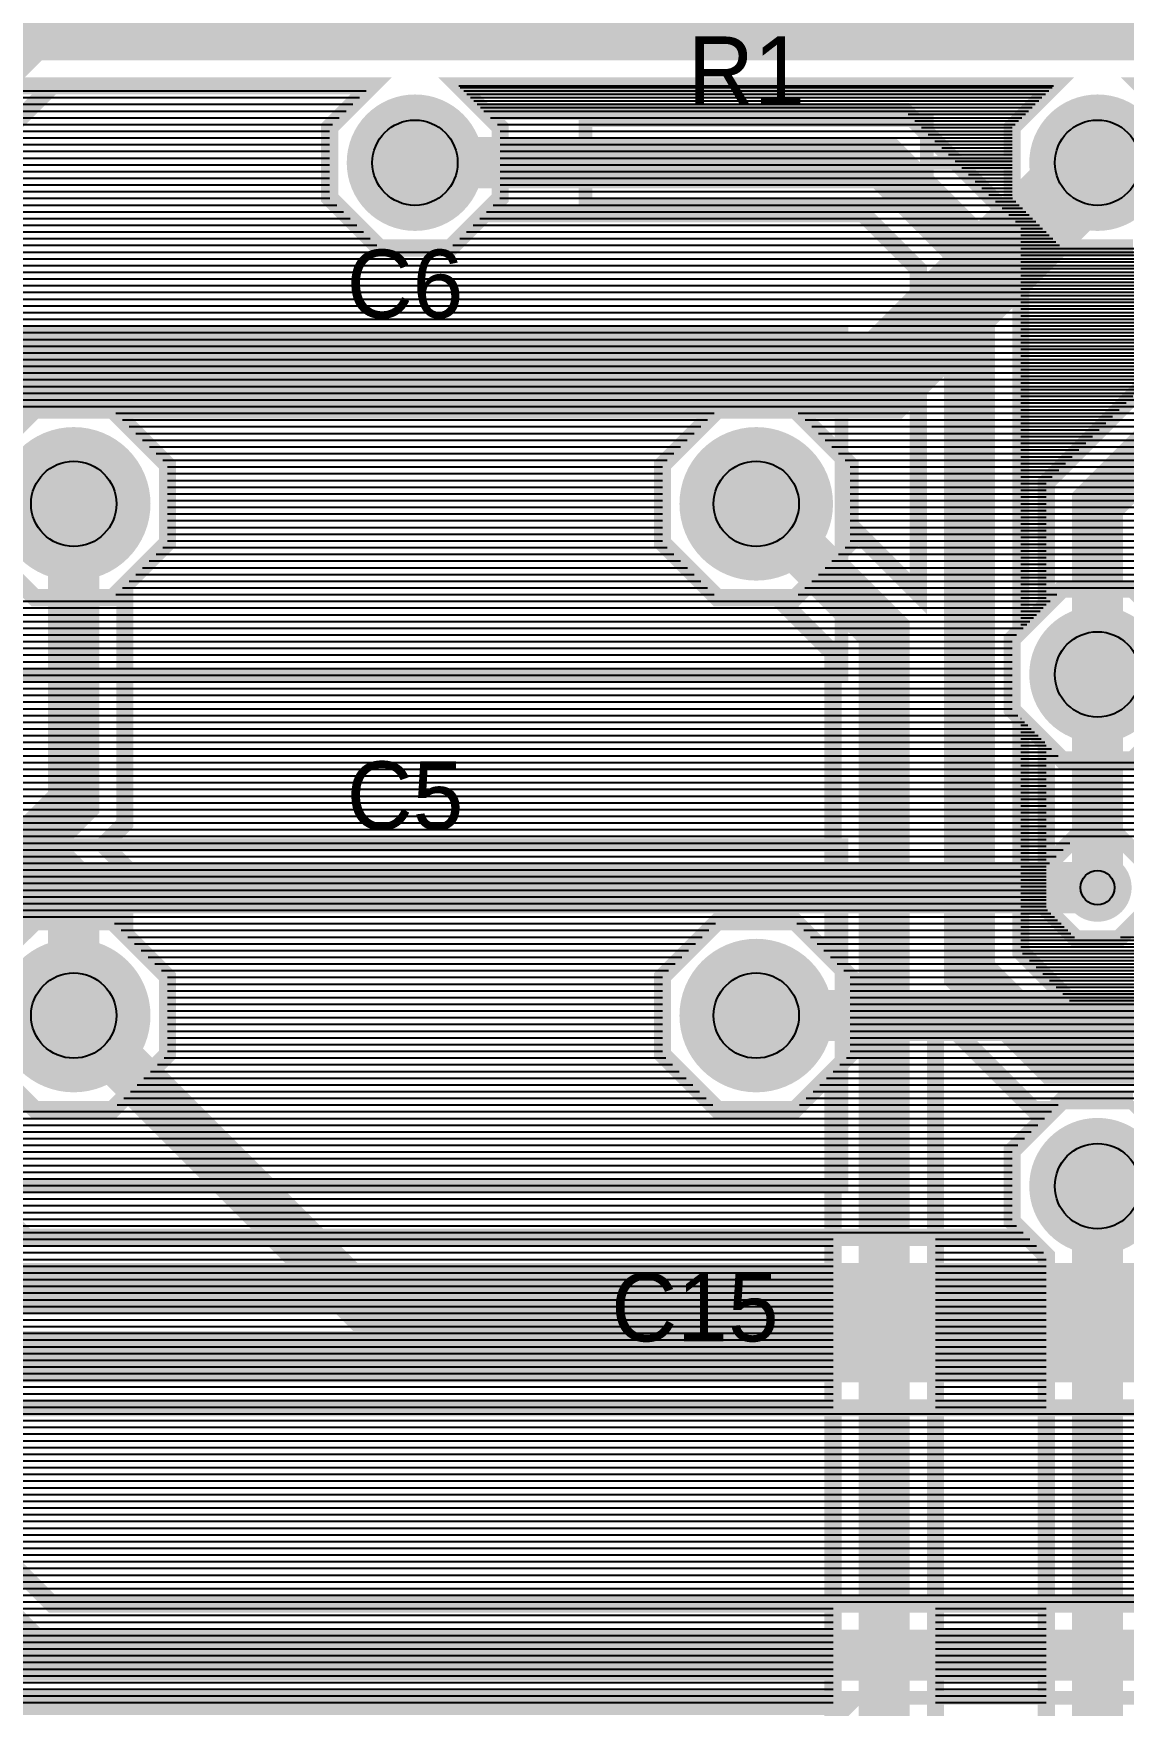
# Model space of a CAD drawing. Header units: inches. Extents: x -5.9 to 5.9, y -1.2 to 1.2.
# Drawn here: x -4.315 to -3.676, y -0.336 to 0.644 of the extents above; entities that cross this region are included whole.
import ezdxf

# ---------------------------------------------------------------- set-up
doc = ezdxf.new("R2010")
doc.units = ezdxf.units.IN
doc.layers.get('0').update_dxf_attribs({"linetype": 'CONTINUOUS'})

# ---------------------------------------------------------------- blocks, each defined once
blk = doc.blocks.new('EPAD')
at = {"const_width": 0.5}
blk.add_lwpolyline([(-0.25, 0, 1), (0.25, 0, 1)], format="xyb", close=True, dxfattribs=at)

msp = doc.modelspace()

# ---------------------------------------------------------------- linework, layer by layer
for points, const_width in [([(-3.67023, 0.5185), (-3.711652, 0.5185), (-3.740941, 0.547789), (-3.740941, 0.589211), (-3.716651, 0.6135), (-4.065231, 0.6135), (-4.040941, 0.589211), (-4.040941, 0.547789), (-4.07023, 0.5185), (-4.111652, 0.5185), (-4.140941, 0.547789), (-4.140941, 0.589211), (-4.116651, 0.6135), (-4.303515, 0.6135), (-4.435941, 0.481074), (-4.435941, 0.445719), (-4.468159, 0.4135), (-4.513722, 0.4135), (-4.545941, 0.445719), (-4.545941, 0.491281), (-4.513722, 0.5235), (-4.478367, 0.5235), (-4.338366, 0.6635)], 0.01), ([(0.934059, 0.5935), (0.884059, 0.6435), (-4.915941, 0.6435), (-4.990941, 0.5685)], 0.03), ([(0.034059, 0.5935), (-0.015941, 0.6435), (-4.315941, 0.6435), (-4.490941, 0.4685)], 0.03), ([(-3.845941, -0.368926), (-3.845941, 0.035719), (-3.868159, 0.0135), (-3.913722, 0.0135), (-3.945941, 0.045719), (-3.945941, 0.091281), (-3.913722, 0.1235), (-3.868159, 0.1235), (-3.845941, 0.101281), (-3.845941, 0.281074), (-3.878367, 0.3135), (-3.913722, 0.3135), (-3.945941, 0.345719), (-3.945941, 0.391281), (-3.913722, 0.4235), (-3.868159, 0.4235), (-3.835941, 0.391281), (-3.835941, 0.355926), (-3.795941, 0.315925), (-3.795941, 0.506074), (-3.828367, 0.5385), (-4.05023, 0.5385), (-4.07023, 0.5185), (-4.111652, 0.5185), (-4.140941, 0.547789), (-4.140941, 0.589211), (-4.116651, 0.6135), (-4.903515, 0.6135)], 0.01), ([(-3.645941, 0.455926), (-3.720941, 0.380926), (-3.720941, 0.309211), (-3.735941, 0.29421), (-3.735941, 0.530926), (-3.803515, 0.5985), (-4.05023, 0.5985), (-4.065231, 0.6135), (-3.716651, 0.6135), (-3.740941, 0.589211)], 0.01), ([(-3.66023, 0.6085), (-3.665231, 0.6135), (-3.016651, 0.6135)], 0.01), ([(-3.016651, 0.6135), (-3.665231, 0.6135), (-3.640941, 0.589211)], 0.01), ([(-3.690941, 0.5685), (-3.815941, 0.4435), (-4.340941, 0.4435), (-4.415941, 0.3685), (-4.415941, -0.0315), (-4.490941, -0.1065), (-4.715941, -0.1065), (-4.790941, -0.1815), (-4.790941, -0.4315)], 0.05), ([(-3.990941, 0.5435), (-3.790941, 0.5435), (-3.790941, 0.5935), (-3.990941, 0.5935), (-3.990941, 0.5435)], 0.008), ([(-3.990941, 0.5435), (-3.790941, 0.5435), (-3.790941, 0.5935), (-3.990941, 0.5935), (-3.990941, 0.5435)], 0.008), ([(-3.990941, 0.5435), (-3.790941, 0.5435), (-3.790941, 0.5935), (-3.990941, 0.5935), (-3.990941, 0.5435)], 0.008), ([(-3.740941, 0.589211), (-3.740941, 0.547789), (-3.711652, 0.5185), (-3.67023, 0.5185)], 0.01), ([(-3.690941, 0.5685), (-3.165941, 0.5685), (-3.090941, 0.4935), (-3.090941, 0.1185), (-3.015941, 0.0435), (-2.240941, 0.0435), (-2.140941, -0.0565), (-1.915941, -0.0565), (-1.915941, -0.1565)], 0.05), ([(-3.140941, -0.0065), (-3.190941, 0.0435), (-3.715941, 0.0435), (-3.765941, 0.0935), (-3.765941, 0.5185), (-3.815941, 0.5685), (-4.090941, 0.5685)], 0.03), ([(-4.040941, 0.5685), (-3.990941, 0.5685)], 0.008), ([(-4.040941, 0.5685), (-3.990941, 0.5685)], 0.008), ([(-4.040941, 0.5685), (-3.990941, 0.5685)], 0.008), ([(-3.790941, 0.5685), (-3.740941, 0.5685)], 0.008), ([(-3.790941, 0.5685), (-3.740941, 0.5685)], 0.008), ([(-3.790941, 0.5685), (-3.740941, 0.5685)], 0.008), ([(-1.090941, 0.3685), (-1.265941, 0.1935), (-2.230941, 0.1935), (-2.515941, -0.0915), (-4.330941, -0.0915), (-4.890941, 0.4685)], 0.03), ([(-3.690941, 0.2685), (-3.690941, 0.3685), (-3.590941, 0.4685)], 0.03), ([(-4.340941, 0.2685), (-3.840941, 0.2685), (-3.840941, 0.4685), (-4.340941, 0.4685), (-4.340941, 0.2685)], 0.008), ([(-4.340941, 0.2685), (-3.840941, 0.2685), (-3.840941, 0.4685), (-4.340941, 0.4685), (-4.340941, 0.2685)], 0.008), ([(-4.340941, 0.2685), (-3.840941, 0.2685), (-3.840941, 0.4685), (-4.340941, 0.4685), (-4.340941, 0.2685)], 0.008), ([(-4.345941, 0.391281), (-4.313722, 0.4235), (-4.268159, 0.4235), (-4.235941, 0.391281)], 0.01), ([(-4.345941, 0.345719), (-4.345941, 0.391281), (-4.313722, 0.4235), (-4.268159, 0.4235), (-4.235941, 0.391281), (-4.235941, 0.345719), (-4.268159, 0.3135), (-4.313722, 0.3135), (-4.345941, 0.345719)], 0.01), ([(-3.945941, 0.345719), (-3.945941, 0.391281), (-3.913722, 0.4235), (-3.868159, 0.4235), (-3.835941, 0.391281), (-3.835941, 0.345719), (-3.868159, 0.3135), (-3.913722, 0.3135), (-3.945941, 0.345719)], 0.01), ([(-4.235941, 0.391281), (-4.235941, 0.345719), (-4.260941, 0.320719), (-4.260941, 0.181074), (-4.273516, 0.1685), (-4.260941, 0.155926), (-4.260941, 0.116281), (-4.235941, 0.091281), (-4.235941, 0.045719), (-4.268159, 0.0135), (-4.313722, 0.0135), (-4.345941, 0.045719)], 0.01), ([(-4.490941, 0.1685), (-4.315941, 0.1685), (-4.290941, 0.1935), (-4.290941, 0.3685)], 0.03), ([(-3.815941, -0.3565), (-3.815941, 0.2935), (-3.890941, 0.3685)], 0.03), ([(-3.740941, 0.247789), (-3.740941, 0.289211), (-3.711652, 0.3185), (-3.67023, 0.3185), (-3.640941, 0.289211), (-3.640941, 0.247789), (-3.67023, 0.2185), (-3.711652, 0.2185), (-3.740941, 0.247789)], 0.01), ([(-3.690941, 0.2685), (-3.690941, 0.1435)], 0.03), ([(-3.178515, 0.0735), (-3.703515, 0.0735), (-3.735941, 0.105926), (-3.735941, 0.24279), (-3.720941, 0.227789), (-3.720941, 0.131074), (-3.703367, 0.1135), (-3.678515, 0.1135), (-3.660941, 0.131074)], 0.01), ([(-4.290941, 0.0685), (-4.290941, 0.1435), (-4.315941, 0.1685)], 0.03), ([(-3.720941, 0.131074), (-3.720941, 0.155926), (-3.703367, 0.1735), (-3.678515, 0.1735), (-3.660941, 0.155926), (-3.660941, 0.131074), (-3.678515, 0.1135), (-3.703367, 0.1135), (-3.720941, 0.131074)], 0.01), ([(-4.340941, -0.0315), (-3.840941, -0.0315), (-3.840941, 0.1685), (-4.340941, 0.1685), (-4.340941, -0.0315)], 0.008), ([(-4.340941, -0.0315), (-3.840941, -0.0315), (-3.840941, 0.1685), (-4.340941, 0.1685), (-4.340941, -0.0315)], 0.008), ([(-4.340941, -0.0315), (-3.840941, -0.0315), (-3.840941, 0.1685), (-4.340941, 0.1685), (-4.340941, -0.0315)], 0.008), ([(-3.690941, 0.1435), (-4.315941, 0.1435), (-4.365941, 0.0935), (-4.365941, -0.1065), (-4.415941, -0.1565), (-4.640941, -0.1565), (-4.690941, -0.2065), (-4.690941, -0.8315)], 0.03), ([(-4.345941, 0.045719), (-4.345941, 0.091281), (-4.313722, 0.1235), (-4.268159, 0.1235), (-4.235941, 0.091281), (-4.235941, 0.045719), (-4.268159, 0.0135), (-4.313722, 0.0135), (-4.345941, 0.045719)], 0.01), ([(-3.945941, 0.045719), (-3.945941, 0.091281), (-3.913722, 0.1235), (-3.868159, 0.1235), (-3.835941, 0.091281), (-3.835941, 0.045719), (-3.868159, 0.0135), (-3.913722, 0.0135), (-3.945941, 0.045719)], 0.01), ([(-4.493516, 0.1135), (-4.318515, -0.0615), (-3.731651, -0.0615), (-3.740941, -0.052211), (-3.740941, -0.010789), (-3.711652, 0.0185), (-3.67023, 0.0185)], 0.01), ([(-4.290941, 0.0685), (-4.115941, -0.1065), (-3.365941, -0.1065), (-3.240941, -0.2315)], 0.03), ([(-1.090941, -0.0315), (-2.290941, -0.0315), (-2.390941, 0.0685), (-3.890941, 0.0685)], 0.03), ([(-3.720941, -0.390789), (-3.720941, -0.072211), (-3.740941, -0.052211), (-3.740941, -0.010789), (-3.716651, 0.0135), (-3.728367, 0.0135), (-3.785941, 0.071075), (-3.785941, -0.368926)], 0.01), ([(-3.316651, 0.0135), (-3.665231, 0.0135), (-3.640941, -0.010789)], 0.01), ([(-3.690941, -0.4315), (-3.690941, -0.0315)], 0.03), ([(-4.890941, -0.1315), (-3.140941, -0.1315), (-3.140941, -0.2315)], 0.03), ([(-4.490941, -0.3315), (-3.340941, -0.3315), (-3.340941, -0.1315), (-4.490941, -0.1315), (-4.490941, -0.3315)], 0.008), ([(-4.490941, -0.3315), (-3.340941, -0.3315), (-3.340941, -0.1315), (-4.490941, -0.1315), (-4.490941, -0.3315)], 0.008), ([(-4.490941, -0.3315), (-3.340941, -0.3315), (-3.340941, -0.1315), (-4.490941, -0.1315), (-4.490941, -0.3315)], 0.008), ([(-3.227509, -0.1615), (-4.843159, -0.1615)], 0.01), ([(-3.67023, -0.4815), (-3.711652, -0.4815), (-3.740941, -0.452211), (-3.740941, -0.410789), (-3.716651, -0.3865), (-3.828367, -0.3865), (-3.845941, -0.368926), (-3.845941, -0.344074), (-3.838367, -0.3365), (-4.328367, -0.3365), (-4.378367, -0.2865), (-4.413722, -0.2865), (-4.445941, -0.254281), (-4.445941, -0.208719), (-4.413722, -0.1765), (-4.368159, -0.1765), (-4.335941, -0.208719), (-4.335941, -0.244074), (-4.303515, -0.2765), (-3.423722, -0.2765)], 0.01), ([(-1.090941, -0.3315), (-1.215941, -0.2065), (-3.040941, -0.2065), (-3.140941, -0.3065), (-4.315941, -0.3065), (-4.390941, -0.2315)], 0.03)]:
    msp.add_lwpolyline(points, dxfattribs=dict(const_width=const_width))
for points in [[(-4.906406, 0.61061), (-4.119541, 0.61061)], [(-4.306406, 0.61061), (-4.119541, 0.61061)], [(-4.065231, 0.6135), (-3.716651, 0.6135)], [(-4.064404, 0.612673), (-3.717478, 0.612673)], [(-4.062341, 0.61061), (-3.719541, 0.61061)], [(-4.060467, 0.608736), (-3.721415, 0.608736)], [(-4.918217, 0.598799), (-4.131352, 0.598799)], [(-4.91428, 0.602736), (-4.127415, 0.602736)], [(-4.910343, 0.606673), (-4.123478, 0.606673)], [(-4.318217, 0.598799), (-4.131352, 0.598799)], [(-4.31428, 0.602736), (-4.127415, 0.602736)], [(-4.310343, 0.606673), (-4.123478, 0.606673)], [(-4.058404, 0.606673), (-3.723478, 0.606673)], [(-4.05653, 0.604799), (-3.725352, 0.604799)], [(-4.054467, 0.602736), (-3.727415, 0.602736)], [(-4.052593, 0.600862), (-3.729289, 0.600862)], [(-4.05053, 0.598799), (-3.731352, 0.598799)], [(-4.926091, 0.590925), (-4.139226, 0.590925)], [(-4.922154, 0.594862), (-4.135289, 0.594862)], [(-4.326091, 0.590925), (-4.139226, 0.590925)], [(-4.322154, 0.594862), (-4.135289, 0.594862)], [(-4.046593, 0.594862), (-3.735289, 0.594862)], [(-4.042656, 0.590925), (-3.739226, 0.590925)], [(-3.801941, 0.596925), (-3.733226, 0.596925)], [(-3.798004, 0.592988), (-3.737163, 0.592988)], [(-3.794067, 0.589051), (-3.740941, 0.589051)], [(-4.937902, 0.579114), (-4.140941, 0.579114)], [(-4.933965, 0.583051), (-4.140941, 0.583051)], [(-4.930028, 0.586988), (-4.140941, 0.586988)], [(-4.337902, 0.579114), (-4.140941, 0.579114)], [(-4.333965, 0.583051), (-4.140941, 0.583051)], [(-4.330028, 0.586988), (-4.140941, 0.586988)], [(-4.040941, 0.586988), (-3.740941, 0.586988)], [(-4.040941, 0.583051), (-3.740941, 0.583051)], [(-4.040941, 0.579114), (-3.740941, 0.579114)], [(-3.79013, 0.585114), (-3.740941, 0.585114)], [(-3.786193, 0.581177), (-3.740941, 0.581177)], [(-4.940941, 0.575177), (-4.140941, 0.575177)], [(-4.940941, 0.57124), (-4.140941, 0.57124)], [(-4.345776, 0.57124), (-4.140941, 0.57124)], [(-4.341839, 0.575177), (-4.140941, 0.575177)], [(-4.040941, 0.575177), (-3.740941, 0.575177)], [(-4.040941, 0.57124), (-3.740941, 0.57124)], [(-3.782256, 0.57724), (-3.740941, 0.57724)], [(-3.778319, 0.573303), (-3.740941, 0.573303)], [(-3.774381, 0.569366), (-3.740941, 0.569366)], [(-4.940941, 0.567303), (-4.140941, 0.567303)], [(-4.940941, 0.563366), (-4.140941, 0.563366)], [(-4.940941, 0.559429), (-4.140941, 0.559429)], [(-4.357587, 0.559429), (-4.140941, 0.559429)], [(-4.35365, 0.563366), (-4.140941, 0.563366)], [(-4.349713, 0.567303), (-4.140941, 0.567303)], [(-4.040941, 0.567303), (-3.740941, 0.567303)], [(-4.040941, 0.563366), (-3.740941, 0.563366)], [(-4.040941, 0.559429), (-3.740941, 0.559429)], [(-3.770444, 0.565429), (-3.740941, 0.565429)], [(-3.766507, 0.561492), (-3.740941, 0.561492)], [(-4.940941, 0.555492), (-4.140941, 0.555492)], [(-4.940941, 0.551555), (-4.140941, 0.551555)], [(-4.365461, 0.551555), (-4.140941, 0.551555)], [(-4.361524, 0.555492), (-4.140941, 0.555492)], [(-4.040941, 0.555492), (-3.740941, 0.555492)], [(-4.040941, 0.551555), (-3.740941, 0.551555)], [(-3.76257, 0.557555), (-3.740941, 0.557555)], [(-3.758633, 0.553618), (-3.740941, 0.553618)], [(-3.754696, 0.549681), (-3.740941, 0.549681)], [(-4.948987, 0.539744), (-4.132895, 0.539744)], [(-4.94505, 0.543681), (-4.136832, 0.543681)], [(-4.941113, 0.547618), (-4.140769, 0.547618)], [(-4.377272, 0.539744), (-4.132895, 0.539744)], [(-4.373335, 0.543681), (-4.136832, 0.543681)], [(-4.369398, 0.547618), (-4.140769, 0.547618)], [(-4.048987, 0.539744), (-3.732895, 0.539744)], [(-4.04505, 0.543681), (-3.736832, 0.543681)], [(-4.041113, 0.547618), (-3.740769, 0.547618)], [(-3.750759, 0.545744), (-3.738895, 0.545744)], [(-3.746822, 0.541807), (-3.734958, 0.541807)], [(-4.956861, 0.53187), (-4.125021, 0.53187)], [(-4.952924, 0.535807), (-4.128958, 0.535807)], [(-4.385146, 0.53187), (-4.125021, 0.53187)], [(-4.381209, 0.535807), (-4.128958, 0.535807)], [(-4.056861, 0.53187), (-3.821736, 0.53187)], [(-4.056861, 0.53187), (-3.725021, 0.53187)], [(-4.052924, 0.535807), (-3.825673, 0.535807)], [(-4.052924, 0.535807), (-3.728958, 0.535807)], [(-3.742885, 0.53787), (-3.731021, 0.53787)], [(-3.738948, 0.533933), (-3.727084, 0.533933)], [(-3.735941, 0.529996), (-3.723147, 0.529996)], [(-4.964735, 0.523996), (-4.117147, 0.523996)], [(-4.960798, 0.527933), (-4.121084, 0.527933)], [(-4.464719, 0.520059), (-4.11321, 0.520059)], [(-4.396957, 0.520059), (-4.11321, 0.520059)], [(-4.39302, 0.523996), (-4.117147, 0.523996)], [(-4.389083, 0.527933), (-4.121084, 0.527933)], [(-4.068672, 0.520059), (-3.809925, 0.520059)], [(-4.068672, 0.520059), (-3.71321, 0.520059)], [(-4.064735, 0.523996), (-3.813862, 0.523996)], [(-4.064735, 0.523996), (-3.717147, 0.523996)], [(-4.060798, 0.527933), (-3.817799, 0.527933)], [(-4.060798, 0.527933), (-3.721084, 0.527933)], [(-3.735941, 0.526059), (-3.71921, 0.526059)], [(-3.735941, 0.522122), (-3.715273, 0.522122)], [(-4.460782, 0.516122), (-3.805988, 0.516122)], [(-4.456845, 0.512185), (-3.802051, 0.512185)], [(-4.404831, 0.512185), (-3.625037, 0.512185)], [(-4.400894, 0.516122), (-3.6211, 0.516122)], [(-3.735941, 0.518185), (-3.619037, 0.518185)], [(-3.735941, 0.514248), (-3.622974, 0.514248)], [(-3.735941, 0.510311), (-3.626911, 0.510311)], [(-4.452908, 0.508248), (-3.798114, 0.508248)], [(-4.448971, 0.504311), (-3.795941, 0.504311)], [(-4.445034, 0.500374), (-3.795941, 0.500374)], [(-4.416642, 0.500374), (-3.636848, 0.500374)], [(-4.412705, 0.504311), (-3.632911, 0.504311)], [(-4.408768, 0.508248), (-3.628974, 0.508248)], [(-3.735941, 0.506374), (-3.630848, 0.506374)], [(-3.735941, 0.502437), (-3.634785, 0.502437)], [(-4.441097, 0.496437), (-3.795941, 0.496437)], [(-4.43716, 0.4925), (-3.795941, 0.4925)], [(-4.424516, 0.4925), (-3.644722, 0.4925)], [(-4.420579, 0.496437), (-3.640785, 0.496437)], [(-3.735941, 0.4985), (-3.638722, 0.4985)], [(-3.735941, 0.494563), (-3.642659, 0.494563)], [(-3.735941, 0.490626), (-3.645941, 0.490626)], [(-4.435941, 0.488563), (-3.795941, 0.488563)], [(-4.435941, 0.484626), (-3.795941, 0.484626)], [(-4.435941, 0.480689), (-3.795941, 0.480689)], [(-4.435941, 0.480689), (-3.645941, 0.480689)], [(-4.43239, 0.484626), (-3.645941, 0.484626)], [(-4.428453, 0.488563), (-3.645941, 0.488563)], [(-3.735941, 0.486689), (-3.645941, 0.486689)], [(-3.735941, 0.482752), (-3.645941, 0.482752)], [(-4.435941, 0.476752), (-3.795941, 0.476752)], [(-4.435941, 0.476752), (-3.645941, 0.476752)], [(-4.435941, 0.472815), (-3.795941, 0.472815)], [(-4.435941, 0.472815), (-3.645941, 0.472815)], [(-3.735941, 0.478815), (-3.645941, 0.478815)], [(-3.735941, 0.474878), (-3.645941, 0.474878)], [(-3.735941, 0.470941), (-3.645941, 0.470941)], [(-4.435941, 0.468878), (-3.795941, 0.468878)], [(-4.435941, 0.468878), (-3.645941, 0.468878)], [(-4.435941, 0.464941), (-3.795941, 0.464941)], [(-4.435941, 0.464941), (-3.645941, 0.464941)], [(-4.435941, 0.461004), (-3.795941, 0.461004)], [(-4.435941, 0.461004), (-3.645941, 0.461004)], [(-3.735941, 0.467004), (-3.645941, 0.467004)], [(-3.735941, 0.463067), (-3.645941, 0.463067)], [(-4.435941, 0.457067), (-3.795941, 0.457067)], [(-4.435941, 0.457067), (-3.645941, 0.457067)], [(-4.435941, 0.45313), (-3.795941, 0.45313)], [(-4.435941, 0.45313), (-3.645941, 0.45313)], [(-3.735941, 0.45913), (-3.645941, 0.45913)], [(-3.735941, 0.455193), (-3.646674, 0.455193)], [(-3.735941, 0.451256), (-3.650611, 0.451256)], [(-4.440341, 0.441319), (-3.795941, 0.441319)], [(-4.440341, 0.441319), (-3.641541, 0.441319)], [(-4.436404, 0.445256), (-3.795941, 0.445256)], [(-4.436404, 0.445256), (-3.645478, 0.445256)], [(-4.435941, 0.449193), (-3.795941, 0.449193)], [(-4.435941, 0.449193), (-3.645941, 0.449193)], [(-3.735941, 0.447319), (-3.654548, 0.447319)], [(-3.735941, 0.443381), (-3.658485, 0.443381)], [(-4.448215, 0.433445), (-3.795941, 0.433445)], [(-4.448215, 0.433445), (-3.633667, 0.433445)], [(-4.444278, 0.437382), (-3.795941, 0.437382)], [(-4.444278, 0.437382), (-3.637604, 0.437382)], [(-3.735941, 0.439444), (-3.662422, 0.439444)], [(-3.735941, 0.435507), (-3.666359, 0.435507)], [(-3.735941, 0.43157), (-3.670296, 0.43157)], [(-4.456089, 0.425571), (-3.795941, 0.425571)], [(-4.456089, 0.425571), (-3.625793, 0.425571)], [(-4.452152, 0.429508), (-3.795941, 0.429508)], [(-4.452152, 0.429508), (-3.62973, 0.429508)], [(-4.266294, 0.421634), (-3.915588, 0.421634)], [(-4.266294, 0.421634), (-3.915588, 0.421634)], [(-3.866294, 0.421634), (-3.795941, 0.421634)], [(-3.866294, 0.421634), (-3.621856, 0.421634)], [(-3.735941, 0.427633), (-3.674233, 0.427633)], [(-3.735941, 0.423696), (-3.67817, 0.423696)], [(-4.262357, 0.417697), (-3.919525, 0.417697)], [(-4.262357, 0.417697), (-3.919525, 0.417697)], [(-4.25842, 0.41376), (-3.923462, 0.41376)], [(-4.25842, 0.41376), (-3.923462, 0.41376)], [(-3.862357, 0.417697), (-3.795941, 0.417697)], [(-3.862357, 0.417697), (-3.617919, 0.417697)], [(-3.85842, 0.41376), (-3.795941, 0.41376)], [(-3.85842, 0.41376), (-3.613982, 0.41376)], [(-3.735941, 0.419759), (-3.682107, 0.419759)], [(-3.735941, 0.415822), (-3.686044, 0.415822)], [(-3.735941, 0.411885), (-3.689981, 0.411885)], [(-4.254483, 0.409823), (-3.927399, 0.409823)], [(-4.254483, 0.409823), (-3.927399, 0.409823)], [(-4.250546, 0.405886), (-3.931336, 0.405886)], [(-4.250546, 0.405886), (-3.931336, 0.405886)], [(-4.246609, 0.401949), (-3.935273, 0.401949)], [(-4.246609, 0.401949), (-3.935273, 0.401949)], [(-3.854483, 0.409823), (-3.795941, 0.409823)], [(-3.854483, 0.409823), (-1.642043, 0.409823)], [(-3.850546, 0.405886), (-3.795941, 0.405886)], [(-3.850546, 0.405886), (-1.64598, 0.405886)], [(-3.846609, 0.401949), (-3.795941, 0.401949)], [(-3.846609, 0.401949), (-1.649917, 0.401949)], [(-3.735941, 0.407948), (-3.693918, 0.407948)], [(-3.735941, 0.404011), (-3.697855, 0.404011)], [(-4.242672, 0.398012), (-3.93921, 0.398012)], [(-4.242672, 0.398012), (-3.93921, 0.398012)], [(-4.238735, 0.394075), (-3.943147, 0.394075)], [(-4.238735, 0.394075), (-3.943147, 0.394075)], [(-3.842672, 0.398012), (-3.795941, 0.398012)], [(-3.842672, 0.398012), (-1.653854, 0.398012)], [(-3.838735, 0.394075), (-3.795941, 0.394075)], [(-3.838735, 0.394075), (-1.657791, 0.394075)], [(-3.735941, 0.400074), (-3.701792, 0.400074)], [(-3.735941, 0.396137), (-3.705729, 0.396137)], [(-3.735941, 0.3922), (-3.709666, 0.3922)], [(-4.235941, 0.390138), (-3.945941, 0.390138)], [(-4.235941, 0.390138), (-3.945941, 0.390138)], [(-4.235941, 0.386201), (-3.945941, 0.386201)], [(-4.235941, 0.386201), (-3.945941, 0.386201)], [(-3.835941, 0.390138), (-3.795941, 0.390138)], [(-3.835941, 0.390138), (-1.661728, 0.390138)], [(-3.835941, 0.386201), (-3.795941, 0.386201)], [(-3.835941, 0.386201), (-1.665665, 0.386201)], [(-3.735941, 0.388263), (-3.713603, 0.388263)], [(-3.735941, 0.384326), (-3.71754, 0.384326)], [(-4.235941, 0.382264), (-3.945941, 0.382264)], [(-4.235941, 0.382264), (-3.945941, 0.382264)], [(-4.235941, 0.378327), (-3.945941, 0.378327)], [(-4.235941, 0.378327), (-3.945941, 0.378327)], [(-4.235941, 0.37439), (-3.945941, 0.37439)], [(-4.235941, 0.37439), (-3.945941, 0.37439)], [(-3.835941, 0.382264), (-3.795941, 0.382264)], [(-3.835941, 0.382264), (-1.669602, 0.382264)], [(-3.835941, 0.378327), (-3.795941, 0.378327)], [(-3.835941, 0.378327), (-1.673539, 0.378327)], [(-3.835941, 0.37439), (-3.795941, 0.37439)], [(-3.835941, 0.37439), (-1.677476, 0.37439)], [(-3.735941, 0.380389), (-3.720941, 0.380389)], [(-3.735941, 0.376452), (-3.720941, 0.376452)], [(-3.735941, 0.372515), (-3.720941, 0.372515)], [(-4.235941, 0.370453), (-3.945941, 0.370453)], [(-4.235941, 0.370453), (-3.945941, 0.370453)], [(-4.235941, 0.366516), (-3.945941, 0.366516)], [(-4.235941, 0.366516), (-3.945941, 0.366516)], [(-3.835941, 0.370453), (-3.795941, 0.370453)], [(-3.835941, 0.370453), (-3.381413, 0.370453)], [(-3.835941, 0.366516), (-3.795941, 0.366516)], [(-3.835941, 0.366516), (-3.38535, 0.366516)], [(-3.735941, 0.368578), (-3.720941, 0.368578)], [(-3.735941, 0.364641), (-3.720941, 0.364641)], [(-4.235941, 0.362579), (-3.945941, 0.362579)], [(-4.235941, 0.362579), (-3.945941, 0.362579)], [(-4.235941, 0.358642), (-3.945941, 0.358642)], [(-4.235941, 0.358642), (-3.945941, 0.358642)], [(-4.235941, 0.354705), (-3.945941, 0.354705)], [(-4.235941, 0.354705), (-3.945941, 0.354705)], [(-3.835941, 0.362579), (-3.795941, 0.362579)], [(-3.835941, 0.362579), (-3.389287, 0.362579)], [(-3.835941, 0.358642), (-3.795941, 0.358642)], [(-3.835941, 0.358642), (-3.393224, 0.358642)], [(-3.835941, 0.354705), (-3.397161, 0.354705)], [(-3.83472, 0.354705), (-3.795941, 0.354705)], [(-3.735941, 0.360704), (-3.720941, 0.360704)], [(-3.735941, 0.356767), (-3.720941, 0.356767)], [(-4.235941, 0.350768), (-3.945941, 0.350768)], [(-4.235941, 0.350768), (-3.945941, 0.350768)], [(-4.235941, 0.346831), (-3.945941, 0.346831)], [(-4.235941, 0.346831), (-3.945941, 0.346831)], [(-3.835941, 0.350768), (-3.401098, 0.350768)], [(-3.835941, 0.346831), (-3.405035, 0.346831)], [(-3.830783, 0.350768), (-3.795941, 0.350768)], [(-3.826846, 0.346831), (-3.795941, 0.346831)], [(-3.735941, 0.35283), (-3.720941, 0.35283)], [(-3.735941, 0.348893), (-3.720941, 0.348893)], [(-3.735941, 0.344956), (-3.720941, 0.344956)], [(-4.24664, 0.33502), (-3.935242, 0.33502)], [(-4.24664, 0.33502), (-3.935242, 0.33502)], [(-4.242703, 0.338957), (-3.939179, 0.338957)], [(-4.242703, 0.338957), (-3.939179, 0.338957)], [(-4.238766, 0.342894), (-3.943116, 0.342894)], [(-4.238766, 0.342894), (-3.943116, 0.342894)], [(-3.84664, 0.33502), (-3.416846, 0.33502)], [(-3.842703, 0.338957), (-3.412909, 0.338957)], [(-3.838766, 0.342894), (-3.408972, 0.342894)], [(-3.822909, 0.342894), (-3.795941, 0.342894)], [(-3.818972, 0.338957), (-3.795941, 0.338957)], [(-3.815035, 0.33502), (-3.795941, 0.33502)], [(-3.735941, 0.341019), (-3.720941, 0.341019)], [(-3.735941, 0.337082), (-3.720941, 0.337082)], [(-4.254514, 0.327146), (-3.927368, 0.327146)], [(-4.254514, 0.327146), (-3.927368, 0.327146)], [(-4.250577, 0.331083), (-3.931305, 0.331083)], [(-4.250577, 0.331083), (-3.931305, 0.331083)], [(-3.854514, 0.327146), (-3.42472, 0.327146)], [(-3.850577, 0.331083), (-3.420783, 0.331083)], [(-3.811098, 0.331083), (-3.795941, 0.331083)], [(-3.807161, 0.327146), (-3.795941, 0.327146)], [(-3.735941, 0.333145), (-3.720941, 0.333145)], [(-3.735941, 0.329208), (-3.720941, 0.329208)], [(-3.735941, 0.325271), (-3.720941, 0.325271)], [(-4.266325, 0.315335), (-3.915557, 0.315335)], [(-4.262388, 0.319272), (-3.919494, 0.319272)], [(-4.260941, 0.319272), (-3.919494, 0.319272)], [(-4.260941, 0.315335), (-3.915557, 0.315335)], [(-4.258451, 0.323209), (-3.923431, 0.323209)], [(-4.258451, 0.323209), (-3.923431, 0.323209)], [(-3.866325, 0.315335), (-3.714817, 0.315335)], [(-3.862388, 0.319272), (-3.432594, 0.319272)], [(-3.858451, 0.323209), (-3.428657, 0.323209)], [(-3.803224, 0.323209), (-3.795941, 0.323209)], [(-3.799287, 0.319272), (-3.795941, 0.319272)], [(-3.735941, 0.321334), (-3.720941, 0.321334)], [(-3.735941, 0.317397), (-3.720941, 0.317397)], [(-4.691413, 0.311398), (-3.718754, 0.311398)], [(-4.687476, 0.307461), (-3.722691, 0.307461)], [(-4.260941, 0.311398), (-3.876264, 0.311398)], [(-4.260941, 0.307461), (-3.872327, 0.307461)], [(-3.735941, 0.31346), (-3.720941, 0.31346)], [(-3.735941, 0.309523), (-3.720941, 0.309523)], [(-3.735941, 0.305586), (-3.724565, 0.305586)], [(-4.683539, 0.303524), (-3.726628, 0.303524)], [(-4.679602, 0.299587), (-3.730565, 0.299587)], [(-4.675665, 0.29565), (-3.734502, 0.29565)], [(-4.260941, 0.303524), (-3.86839, 0.303524)], [(-4.260941, 0.299587), (-3.864453, 0.299587)], [(-4.260941, 0.29565), (-3.860516, 0.29565)], [(-3.735941, 0.301649), (-3.728502, 0.301649)], [(-3.735941, 0.297712), (-3.732439, 0.297712)], [(-4.671728, 0.291713), (-3.738439, 0.291713)], [(-4.667791, 0.287776), (-3.740941, 0.287776)], [(-4.260941, 0.291713), (-3.856579, 0.291713)], [(-4.260941, 0.287776), (-3.852642, 0.287776)], [(-4.663854, 0.283839), (-3.740941, 0.283839)], [(-4.659917, 0.279902), (-3.740941, 0.279902)], [(-4.65598, 0.275965), (-3.740941, 0.275965)], [(-4.260941, 0.283839), (-3.848705, 0.283839)], [(-4.260941, 0.279902), (-3.845941, 0.279902)], [(-4.260941, 0.275965), (-3.845941, 0.275965)], [(-4.652043, 0.272028), (-3.740941, 0.272028)], [(-4.648106, 0.268091), (-3.740941, 0.268091)], [(-4.260941, 0.272028), (-3.845941, 0.272028)], [(-4.260941, 0.268091), (-3.845941, 0.268091)], [(-4.644169, 0.264154), (-3.740941, 0.264154)], [(-4.640232, 0.260217), (-3.740941, 0.260217)], [(-4.636295, 0.25628), (-3.740941, 0.25628)], [(-4.260941, 0.264154), (-3.845941, 0.264154)], [(-4.260941, 0.260217), (-3.845941, 0.260217)], [(-4.260941, 0.25628), (-3.845941, 0.25628)], [(-4.632358, 0.252343), (-3.740941, 0.252343)], [(-4.628421, 0.248406), (-3.740941, 0.248406)], [(-4.260941, 0.252343), (-3.845941, 0.252343)], [(-4.260941, 0.248406), (-3.845941, 0.248406)], [(-4.624484, 0.244469), (-3.73762, 0.244469)], [(-4.620547, 0.240531), (-3.733683, 0.240531)], [(-4.61661, 0.236594), (-3.729746, 0.236594)], [(-4.260941, 0.244469), (-3.845941, 0.244469)], [(-4.260941, 0.240531), (-3.845941, 0.240531)], [(-4.260941, 0.236594), (-3.845941, 0.236594)], [(-3.735941, 0.242594), (-3.735745, 0.242594)], [(-3.735941, 0.238657), (-3.731808, 0.238657)], [(-4.612673, 0.232657), (-3.725809, 0.232657)], [(-4.608736, 0.22872), (-3.721872, 0.22872)], [(-4.260941, 0.232657), (-3.845941, 0.232657)], [(-4.260941, 0.22872), (-3.845941, 0.22872)], [(-3.735941, 0.23472), (-3.727871, 0.23472)], [(-3.735941, 0.230783), (-3.723934, 0.230783)], [(-3.735941, 0.226846), (-3.720941, 0.226846)], [(-4.604799, 0.224783), (-3.717935, 0.224783)], [(-4.465506, 0.220846), (-3.713998, 0.220846)], [(-4.461569, 0.216909), (-3.445941, 0.216909)], [(-4.260941, 0.224783), (-3.845941, 0.224783)], [(-4.260941, 0.220846), (-3.845941, 0.220846)], [(-4.260941, 0.216909), (-3.845941, 0.216909)], [(-3.735941, 0.222909), (-3.720941, 0.222909)], [(-3.735941, 0.218972), (-3.720941, 0.218972)], [(-4.457632, 0.212972), (-3.445941, 0.212972)], [(-4.453695, 0.209035), (-3.445941, 0.209035)], [(-4.260941, 0.212972), (-3.845941, 0.212972)], [(-4.260941, 0.209035), (-3.845941, 0.209035)], [(-3.735941, 0.215035), (-3.720941, 0.215035)], [(-3.735941, 0.211098), (-3.720941, 0.211098)], [(-3.735941, 0.207161), (-3.720941, 0.207161)], [(-4.449758, 0.205098), (-3.445941, 0.205098)], [(-4.445821, 0.201161), (-3.445941, 0.201161)], [(-4.441884, 0.197224), (-3.445941, 0.197224)], [(-4.260941, 0.205098), (-3.845941, 0.205098)], [(-4.260941, 0.201161), (-3.845941, 0.201161)], [(-4.260941, 0.197224), (-3.845941, 0.197224)], [(-3.735941, 0.203224), (-3.720941, 0.203224)], [(-3.735941, 0.199287), (-3.720941, 0.199287)], [(-4.437947, 0.193287), (-3.445941, 0.193287)], [(-4.435941, 0.18935), (-3.445941, 0.18935)], [(-4.260941, 0.193287), (-3.845941, 0.193287)], [(-4.260941, 0.18935), (-3.845941, 0.18935)], [(-3.735941, 0.19535), (-3.720941, 0.19535)], [(-3.735941, 0.191413), (-3.720941, 0.191413)], [(-3.735941, 0.187476), (-3.720941, 0.187476)], [(-4.435941, 0.185413), (-3.445941, 0.185413)], [(-4.435941, 0.181476), (-3.445941, 0.181476)], [(-4.435941, 0.177539), (-3.445941, 0.177539)], [(-4.264476, 0.177539), (-3.845941, 0.177539)], [(-4.260941, 0.185413), (-3.845941, 0.185413)], [(-4.260941, 0.181476), (-3.845941, 0.181476)], [(-3.735941, 0.183539), (-3.720941, 0.183539)], [(-3.735941, 0.179602), (-3.720941, 0.179602)], [(-4.435941, 0.173602), (-3.445941, 0.173602)], [(-4.435941, 0.169665), (-3.707202, 0.169665)], [(-4.27235, 0.169665), (-3.845941, 0.169665)], [(-4.268413, 0.173602), (-3.845941, 0.173602)], [(-3.735941, 0.175665), (-3.720941, 0.175665)], [(-3.735941, 0.171728), (-3.720941, 0.171728)], [(-3.735941, 0.167791), (-3.720941, 0.167791)], [(-4.435941, 0.165728), (-3.711139, 0.165728)], [(-4.435941, 0.161791), (-3.715076, 0.161791)], [(-4.435941, 0.157854), (-3.719013, 0.157854)], [(-4.270744, 0.165728), (-3.845941, 0.165728)], [(-4.266807, 0.161791), (-3.845941, 0.161791)], [(-4.26287, 0.157854), (-3.845941, 0.157854)], [(-3.735941, 0.163854), (-3.720941, 0.163854)], [(-3.735941, 0.159917), (-3.720941, 0.159917)], [(-4.435941, 0.153917), (-3.720941, 0.153917)], [(-4.435941, 0.14998), (-3.720941, 0.14998)], [(-4.260941, 0.153917), (-3.845941, 0.153917)], [(-4.260941, 0.14998), (-3.845941, 0.14998)], [(-3.735941, 0.15598), (-3.720941, 0.15598)], [(-3.735941, 0.152043), (-3.720941, 0.152043)], [(-3.735941, 0.148106), (-3.720941, 0.148106)], [(-4.443491, 0.138169), (-3.720941, 0.138169)], [(-4.439554, 0.142106), (-3.720941, 0.142106)], [(-4.435941, 0.146043), (-3.720941, 0.146043)], [(-4.260941, 0.146043), (-3.845941, 0.146043)], [(-4.260941, 0.142106), (-3.845941, 0.142106)], [(-4.260941, 0.138169), (-3.845941, 0.138169)], [(-3.735941, 0.144169), (-3.720941, 0.144169)], [(-3.735941, 0.140232), (-3.720941, 0.140232)], [(-4.451365, 0.130295), (-3.720162, 0.130295)], [(-4.447428, 0.134232), (-3.720941, 0.134232)], [(-4.260941, 0.134232), (-3.845941, 0.134232)], [(-4.260941, 0.130295), (-3.845941, 0.130295)], [(-3.735941, 0.136295), (-3.720941, 0.136295)], [(-3.735941, 0.132358), (-3.720941, 0.132358)], [(-3.735941, 0.128421), (-3.718288, 0.128421)], [(-4.455302, 0.126358), (-3.716225, 0.126358)], [(-4.267081, 0.122421), (-3.914801, 0.122421)], [(-4.263144, 0.118484), (-3.918738, 0.118484)], [(-4.260941, 0.126358), (-3.845941, 0.126358)], [(-4.260941, 0.122421), (-3.914801, 0.122421)], [(-4.260941, 0.118484), (-3.918738, 0.118484)], [(-3.867081, 0.122421), (-3.845941, 0.122421)], [(-3.867081, 0.122421), (-3.712288, 0.122421)], [(-3.863144, 0.118484), (-3.845941, 0.118484)], [(-3.863144, 0.118484), (-3.708351, 0.118484)], [(-3.735941, 0.124484), (-3.714351, 0.124484)], [(-3.735941, 0.120547), (-3.710414, 0.120547)], [(-4.259207, 0.114547), (-3.922675, 0.114547)], [(-4.259207, 0.114547), (-3.922675, 0.114547)], [(-4.25527, 0.11061), (-3.926612, 0.11061)], [(-4.25527, 0.11061), (-3.926612, 0.11061)], [(-3.859207, 0.114547), (-3.845941, 0.114547)], [(-3.859207, 0.114547), (-3.704414, 0.114547)], [(-3.85527, 0.11061), (-3.845941, 0.11061)], [(-3.85527, 0.11061), (-3.445941, 0.11061)], [(-3.735941, 0.11661), (-3.706477, 0.11661)], [(-3.735941, 0.112673), (-3.130941, 0.112673)], [(-3.735941, 0.108736), (-3.130941, 0.108736)], [(-3.677468, 0.114547), (-3.445941, 0.114547)], [(-4.251333, 0.106673), (-3.930549, 0.106673)], [(-4.251333, 0.106673), (-3.930549, 0.106673)], [(-4.247396, 0.102736), (-3.934486, 0.102736)], [(-4.247396, 0.102736), (-3.934486, 0.102736)], [(-4.243459, 0.098799), (-3.938423, 0.098799)], [(-4.243459, 0.098799), (-3.938423, 0.098799)], [(-3.851333, 0.106673), (-3.845941, 0.106673)], [(-3.851333, 0.106673), (-3.445941, 0.106673)], [(-3.847396, 0.102736), (-3.845941, 0.102736)], [(-3.847396, 0.102736), (-3.445941, 0.102736)], [(-3.843459, 0.098799), (-3.445941, 0.098799)], [(-3.734815, 0.104799), (-3.130941, 0.104799)], [(-3.730878, 0.100862), (-3.12987, 0.100862)], [(-4.239522, 0.094862), (-3.94236, 0.094862)], [(-4.239522, 0.094862), (-3.94236, 0.094862)], [(-4.235941, 0.090925), (-3.945941, 0.090925)], [(-4.235941, 0.090925), (-3.945941, 0.090925)], [(-3.839522, 0.094862), (-3.445941, 0.094862)], [(-3.835941, 0.090925), (-3.445941, 0.090925)], [(-3.726941, 0.096925), (-3.125933, 0.096925)], [(-3.723004, 0.092988), (-3.121996, 0.092988)], [(-3.719067, 0.089051), (-3.118059, 0.089051)], [(-4.235941, 0.086988), (-3.945941, 0.086988)], [(-4.235941, 0.086988), (-3.945941, 0.086988)], [(-4.235941, 0.083051), (-3.945941, 0.083051)], [(-4.235941, 0.083051), (-3.945941, 0.083051)], [(-4.235941, 0.079114), (-3.945941, 0.079114)], [(-4.235941, 0.079114), (-3.945941, 0.079114)], [(-3.835941, 0.086988), (-3.445941, 0.086988)], [(-3.835941, 0.083051), (-3.445941, 0.083051)], [(-3.835941, 0.079114), (-3.44398, 0.079114)], [(-3.71513, 0.085114), (-3.114122, 0.085114)], [(-3.711193, 0.081177), (-3.110185, 0.081177)], [(-4.235941, 0.075177), (-3.945941, 0.075177)], [(-4.235941, 0.075177), (-3.945941, 0.075177)], [(-4.235941, 0.07124), (-3.945941, 0.07124)], [(-4.235941, 0.07124), (-3.945941, 0.07124)], [(-3.835941, 0.075177), (-3.440043, 0.075177)], [(-3.835941, 0.07124), (-3.436106, 0.07124)], [(-3.707256, 0.07724), (-3.106248, 0.07724)], [(-4.235941, 0.067303), (-3.945941, 0.067303)], [(-4.235941, 0.067303), (-3.945941, 0.067303)], [(-4.235941, 0.063366), (-3.945941, 0.063366)], [(-4.235941, 0.063366), (-3.945941, 0.063366)], [(-4.235941, 0.059429), (-3.945941, 0.059429)], [(-4.235941, 0.059429), (-3.945941, 0.059429)], [(-3.835941, 0.067303), (-3.432169, 0.067303)], [(-3.835941, 0.063366), (-3.428232, 0.063366)], [(-3.835941, 0.059429), (-3.424295, 0.059429)], [(-3.785941, 0.067303), (-3.782169, 0.067303)], [(-3.785941, 0.063366), (-3.778232, 0.063366)], [(-3.785941, 0.059429), (-3.774295, 0.059429)], [(-4.235941, 0.055492), (-3.945941, 0.055492)], [(-4.235941, 0.055492), (-3.945941, 0.055492)], [(-4.235941, 0.051555), (-3.945941, 0.051555)], [(-4.235941, 0.051555), (-3.945941, 0.051555)], [(-3.835941, 0.055492), (-3.420358, 0.055492)], [(-3.835941, 0.051555), (-3.416421, 0.051555)], [(-3.785941, 0.055492), (-3.770358, 0.055492)], [(-3.785941, 0.051555), (-3.766421, 0.051555)], [(-4.241916, 0.039744), (-3.939966, 0.039744)], [(-4.241916, 0.039744), (-3.939966, 0.039744)], [(-4.237979, 0.043681), (-3.943903, 0.043681)], [(-4.237979, 0.043681), (-3.943903, 0.043681)], [(-4.235941, 0.047618), (-3.945941, 0.047618)], [(-4.235941, 0.047618), (-3.945941, 0.047618)], [(-3.841916, 0.039744), (-3.40461, 0.039744)], [(-3.837979, 0.043681), (-3.408547, 0.043681)], [(-3.835941, 0.047618), (-3.412484, 0.047618)], [(-3.785941, 0.047618), (-3.762484, 0.047618)], [(-3.785941, 0.043681), (-3.758547, 0.043681)], [(-3.785941, 0.039744), (-3.75461, 0.039744)], [(-4.24979, 0.03187), (-3.932092, 0.03187)], [(-4.24979, 0.03187), (-3.932092, 0.03187)], [(-4.245853, 0.035807), (-3.936029, 0.035807)], [(-4.245853, 0.035807), (-3.936029, 0.035807)], [(-3.84979, 0.03187), (-3.845941, 0.03187)], [(-3.84979, 0.03187), (-3.396736, 0.03187)], [(-3.845853, 0.035807), (-3.400673, 0.035807)], [(-3.785941, 0.035807), (-3.750673, 0.035807)], [(-3.785941, 0.03187), (-3.746736, 0.03187)], [(-4.261601, 0.020059), (-3.920281, 0.020059)], [(-4.261601, 0.020059), (-3.920281, 0.020059)], [(-4.257664, 0.023996), (-3.924218, 0.023996)], [(-4.257664, 0.023996), (-3.924218, 0.023996)], [(-4.253727, 0.027933), (-3.928155, 0.027933)], [(-4.253727, 0.027933), (-3.928155, 0.027933)], [(-3.861601, 0.020059), (-3.845941, 0.020059)], [(-3.861601, 0.020059), (-3.384925, 0.020059)], [(-3.857664, 0.023996), (-3.845941, 0.023996)], [(-3.857664, 0.023996), (-3.388862, 0.023996)], [(-3.853727, 0.027933), (-3.845941, 0.027933)], [(-3.853727, 0.027933), (-3.392799, 0.027933)], [(-3.785941, 0.027933), (-3.742799, 0.027933)], [(-3.785941, 0.023996), (-3.738862, 0.023996)], [(-3.785941, 0.020059), (-3.734925, 0.020059)], [(-4.763916, 0.012185), (-3.845941, 0.012185)], [(-4.392201, 0.012185), (-3.717966, 0.012185)], [(-4.265538, 0.016122), (-3.916344, 0.016122)], [(-4.265538, 0.016122), (-3.916344, 0.016122)], [(-3.865538, 0.016122), (-3.845941, 0.016122)], [(-3.865538, 0.016122), (-3.714029, 0.016122)], [(-3.785941, 0.016122), (-3.730988, 0.016122)], [(-3.785941, 0.012185), (-3.717966, 0.012185)], [(-4.759979, 0.008248), (-3.845941, 0.008248)], [(-4.756042, 0.004311), (-3.845941, 0.004311)], [(-4.752105, 0.000374), (-3.845941, 0.000374)], [(-4.388264, 0.008248), (-3.721903, 0.008248)], [(-4.384327, 0.004311), (-3.72584, 0.004311)], [(-4.38039, 0.000374), (-3.729777, 0.000374)], [(-3.785941, 0.008248), (-3.721903, 0.008248)], [(-3.785941, 0.004311), (-3.72584, 0.004311)], [(-3.785941, 0.000374), (-3.729777, 0.000374)], [(-4.748168, -0.003563), (-3.845941, -0.003563)], [(-4.744231, -0.0075), (-3.845941, -0.0075)], [(-4.376453, -0.003563), (-3.733714, -0.003563)], [(-4.372516, -0.0075), (-3.737651, -0.0075)], [(-3.785941, -0.003563), (-3.733714, -0.003563)], [(-3.785941, -0.0075), (-3.737651, -0.0075)], [(-4.740941, -0.011437), (-3.845941, -0.011437)], [(-4.740941, -0.015374), (-3.845941, -0.015374)], [(-4.740941, -0.019311), (-3.845941, -0.019311)], [(-4.368579, -0.011437), (-3.740941, -0.011437)], [(-4.364642, -0.015374), (-3.740941, -0.015374)], [(-4.360705, -0.019311), (-3.740941, -0.019311)], [(-3.785941, -0.011437), (-3.740941, -0.011437)], [(-3.785941, -0.015374), (-3.740941, -0.015374)], [(-3.785941, -0.019311), (-3.740941, -0.019311)], [(-4.740941, -0.023248), (-3.845941, -0.023248)], [(-4.740941, -0.027185), (-3.845941, -0.027185)], [(-4.356768, -0.023248), (-3.740941, -0.023248)], [(-4.352831, -0.027185), (-3.740941, -0.027185)], [(-3.785941, -0.023248), (-3.740941, -0.023248)], [(-3.785941, -0.027185), (-3.740941, -0.027185)], [(-4.740941, -0.031122), (-3.845941, -0.031122)], [(-4.740941, -0.035059), (-3.845941, -0.035059)], [(-4.740941, -0.038996), (-3.845941, -0.038996)], [(-4.348894, -0.031122), (-3.740941, -0.031122)], [(-4.344957, -0.035059), (-3.740941, -0.035059)], [(-4.34102, -0.038996), (-3.740941, -0.038996)], [(-3.785941, -0.031122), (-3.740941, -0.031122)], [(-3.785941, -0.035059), (-3.740941, -0.035059)], [(-3.785941, -0.038996), (-3.740941, -0.038996)], [(-4.740941, -0.042933), (-3.845941, -0.042933)], [(-4.740941, -0.04687), (-3.845941, -0.04687)], [(-4.337083, -0.042933), (-3.740941, -0.042933)], [(-4.333146, -0.04687), (-3.740941, -0.04687)], [(-3.785941, -0.042933), (-3.740941, -0.042933)], [(-3.785941, -0.04687), (-3.740941, -0.04687)], [(-4.747412, -0.058681), (-3.845941, -0.058681)], [(-4.743475, -0.054744), (-3.845941, -0.054744)], [(-4.740941, -0.050807), (-3.845941, -0.050807)], [(-4.329209, -0.050807), (-3.740941, -0.050807)], [(-4.325272, -0.054744), (-3.738407, -0.054744)], [(-4.321335, -0.058681), (-3.73447, -0.058681)], [(-3.785941, -0.050807), (-3.740941, -0.050807)], [(-3.785941, -0.054744), (-3.738407, -0.054744)], [(-3.785941, -0.058681), (-3.73447, -0.058681)], [(-4.755286, -0.066555), (-3.845941, -0.066555)], [(-4.751349, -0.062618), (-3.845941, -0.062618)], [(-3.785941, -0.062618), (-3.730533, -0.062618)], [(-3.785941, -0.066555), (-3.726596, -0.066555)], [(-4.767097, -0.078366), (-3.845941, -0.078366)], [(-4.76316, -0.074429), (-3.845941, -0.074429)], [(-4.759223, -0.070492), (-3.845941, -0.070492)], [(-3.785941, -0.070492), (-3.722659, -0.070492)], [(-3.785941, -0.074429), (-3.720941, -0.074429)], [(-3.785941, -0.078366), (-3.720941, -0.078366)], [(-4.860941, -0.082303), (-3.845941, -0.082303)], [(-4.85842, -0.08624), (-3.845941, -0.08624)], [(-3.785941, -0.082303), (-3.720941, -0.082303)], [(-3.785941, -0.08624), (-3.720941, -0.08624)], [(-4.854483, -0.090177), (-3.845941, -0.090177)], [(-4.850546, -0.094114), (-3.845941, -0.094114)], [(-3.785941, -0.090177), (-3.720941, -0.090177)], [(-3.785941, -0.094114), (-3.720941, -0.094114)], [(-4.846609, -0.098051), (-3.845941, -0.098051)], [(-4.842672, -0.101988), (-3.845941, -0.101988)], [(-4.838735, -0.105925), (-3.845941, -0.105925)], [(-3.785941, -0.098051), (-3.720941, -0.098051)], [(-3.785941, -0.101988), (-3.720941, -0.101988)], [(-3.785941, -0.105925), (-3.720941, -0.105925)], [(-4.835941, -0.109862), (-3.845941, -0.109862)], [(-4.835941, -0.113799), (-3.845941, -0.113799)], [(-3.785941, -0.109862), (-3.720941, -0.109862)], [(-3.785941, -0.113799), (-3.720941, -0.113799)], [(-4.835941, -0.117736), (-3.845941, -0.117736)], [(-4.835941, -0.121673), (-3.845941, -0.121673)], [(-4.835941, -0.12561), (-3.845941, -0.12561)], [(-3.785941, -0.117736), (-3.720941, -0.117736)], [(-3.785941, -0.121673), (-3.720941, -0.121673)], [(-3.785941, -0.12561), (-3.720941, -0.12561)], [(-4.835941, -0.129547), (-3.845941, -0.129547)], [(-4.835941, -0.133484), (-3.845941, -0.133484)], [(-3.785941, -0.129547), (-3.720941, -0.129547)], [(-3.785941, -0.133484), (-3.720941, -0.133484)], [(-4.835941, -0.137421), (-3.845941, -0.137421)], [(-4.835941, -0.141358), (-3.845941, -0.141358)], [(-4.835941, -0.145295), (-3.845941, -0.145295)], [(-3.785941, -0.137421), (-3.720941, -0.137421)], [(-3.785941, -0.141358), (-3.720941, -0.141358)], [(-3.785941, -0.145295), (-3.720941, -0.145295)], [(-4.835941, -0.149232), (-3.845941, -0.149232)], [(-4.835941, -0.153169), (-3.845941, -0.153169)], [(-3.785941, -0.149232), (-3.720941, -0.149232)], [(-3.785941, -0.153169), (-3.720941, -0.153169)], [(-4.84664, -0.16498), (-3.845941, -0.16498)], [(-4.84664, -0.16498), (-3.230941, -0.16498)], [(-4.842703, -0.161043), (-3.845941, -0.161043)], [(-4.838766, -0.157106), (-3.845941, -0.157106)], [(-3.785941, -0.157106), (-3.720941, -0.157106)], [(-3.785941, -0.161043), (-3.720941, -0.161043)], [(-3.785941, -0.16498), (-3.720941, -0.16498)], [(-4.854514, -0.172854), (-3.845941, -0.172854)], [(-4.854514, -0.172854), (-3.230941, -0.172854)], [(-4.850577, -0.168917), (-3.845941, -0.168917)], [(-4.850577, -0.168917), (-3.230941, -0.168917)], [(-3.785941, -0.168917), (-3.720941, -0.168917)], [(-3.785941, -0.172854), (-3.720941, -0.172854)], [(-4.367869, -0.176791), (-3.845941, -0.176791)], [(-4.367869, -0.176791), (-3.414013, -0.176791)], [(-4.363931, -0.180728), (-3.845941, -0.180728)], [(-4.363931, -0.180728), (-3.41795, -0.180728)], [(-4.359994, -0.184665), (-3.845941, -0.184665)], [(-4.359994, -0.184665), (-3.421887, -0.184665)], [(-3.785941, -0.176791), (-3.720941, -0.176791)], [(-3.785941, -0.180728), (-3.720941, -0.180728)], [(-3.785941, -0.184665), (-3.720941, -0.184665)], [(-4.356057, -0.188602), (-3.845941, -0.188602)], [(-4.356057, -0.188602), (-3.425824, -0.188602)], [(-4.35212, -0.192539), (-3.845941, -0.192539)], [(-4.35212, -0.192539), (-3.429761, -0.192539)], [(-3.785941, -0.188602), (-3.720941, -0.188602)], [(-3.785941, -0.192539), (-3.720941, -0.192539)], [(-4.348183, -0.196476), (-3.845941, -0.196476)], [(-4.348183, -0.196476), (-3.433698, -0.196476)], [(-4.344246, -0.200413), (-3.845941, -0.200413)], [(-4.344246, -0.200413), (-3.437635, -0.200413)], [(-4.340309, -0.20435), (-3.845941, -0.20435)], [(-4.340309, -0.20435), (-3.441572, -0.20435)], [(-3.785941, -0.196476), (-3.720941, -0.196476)], [(-3.785941, -0.200413), (-3.720941, -0.200413)], [(-3.785941, -0.20435), (-3.720941, -0.20435)], [(-4.336372, -0.208287), (-3.845941, -0.208287)], [(-4.336372, -0.208287), (-3.445509, -0.208287)], [(-4.335941, -0.212224), (-3.845941, -0.212224)], [(-4.335941, -0.212224), (-3.445941, -0.212224)], [(-3.785941, -0.208287), (-3.720941, -0.208287)], [(-3.785941, -0.212224), (-3.720941, -0.212224)], [(-4.335941, -0.216161), (-3.845941, -0.216161)], [(-4.335941, -0.216161), (-3.445941, -0.216161)], [(-4.335941, -0.220098), (-3.845941, -0.220098)], [(-4.335941, -0.220098), (-3.445941, -0.220098)], [(-4.335941, -0.224035), (-3.845941, -0.224035)], [(-4.335941, -0.224035), (-3.445941, -0.224035)], [(-3.785941, -0.216161), (-3.720941, -0.216161)], [(-3.785941, -0.220098), (-3.720941, -0.220098)], [(-3.785941, -0.224035), (-3.720941, -0.224035)], [(-4.335941, -0.227972), (-3.845941, -0.227972)], [(-4.335941, -0.227972), (-3.445941, -0.227972)], [(-4.335941, -0.231909), (-3.845941, -0.231909)], [(-4.335941, -0.231909), (-3.445941, -0.231909)], [(-3.785941, -0.227972), (-3.720941, -0.227972)], [(-3.785941, -0.231909), (-3.720941, -0.231909)], [(-4.335941, -0.235846), (-3.845941, -0.235846)], [(-4.335941, -0.235846), (-3.445941, -0.235846)], [(-4.335941, -0.239783), (-3.845941, -0.239783)], [(-4.335941, -0.239783), (-3.445941, -0.239783)], [(-4.335941, -0.24372), (-3.845941, -0.24372)], [(-4.335941, -0.24372), (-3.445941, -0.24372)], [(-3.785941, -0.235846), (-3.720941, -0.235846)], [(-3.785941, -0.239783), (-3.720941, -0.239783)], [(-3.785941, -0.24372), (-3.720941, -0.24372)], [(-4.335941, -0.247657), (-3.845941, -0.247657)], [(-4.335941, -0.251594), (-3.845941, -0.251594)], [(-4.332358, -0.247657), (-3.445941, -0.247657)], [(-4.328421, -0.251594), (-3.445941, -0.251594)], [(-3.785941, -0.247657), (-3.720941, -0.247657)], [(-3.785941, -0.251594), (-3.720941, -0.251594)], [(-4.345065, -0.263406), (-3.845941, -0.263406)], [(-4.341128, -0.259469), (-3.845941, -0.259469)], [(-4.337191, -0.255531), (-3.845941, -0.255531)], [(-4.324484, -0.255531), (-3.444691, -0.255531)], [(-4.320547, -0.259469), (-3.440754, -0.259469)], [(-4.31661, -0.263406), (-3.436817, -0.263406)], [(-3.785941, -0.255531), (-3.720941, -0.255531)], [(-3.785941, -0.259469), (-3.720941, -0.259469)], [(-3.785941, -0.263406), (-3.720941, -0.263406)], [(-4.352939, -0.27128), (-3.845941, -0.27128)], [(-4.349002, -0.267343), (-3.845941, -0.267343)], [(-4.312673, -0.267343), (-3.43288, -0.267343)], [(-4.308736, -0.27128), (-3.428943, -0.27128)], [(-3.785941, -0.267343), (-3.720941, -0.267343)], [(-3.785941, -0.27128), (-3.720941, -0.27128)], [(-4.36475, -0.283091), (-3.845941, -0.283091)], [(-4.360813, -0.279154), (-3.845941, -0.279154)], [(-4.356876, -0.275217), (-3.845941, -0.275217)], [(-4.304799, -0.275217), (-3.425006, -0.275217)], [(-3.785941, -0.275217), (-3.720941, -0.275217)], [(-3.785941, -0.279154), (-3.720941, -0.279154)], [(-3.785941, -0.283091), (-3.720941, -0.283091)], [(-5.603949, -0.287028), (-3.845941, -0.287028)], [(-5.603949, -0.290965), (-3.845941, -0.290965)], [(-3.785941, -0.287028), (-3.720941, -0.287028)], [(-3.785941, -0.290965), (-3.720941, -0.290965)], [(-5.603949, -0.294902), (-3.845941, -0.294902)], [(-5.603949, -0.298839), (-3.845941, -0.298839)], [(-5.603949, -0.302776), (-3.845941, -0.302776)], [(-3.785941, -0.294902), (-3.720941, -0.294902)], [(-3.785941, -0.298839), (-3.720941, -0.298839)], [(-3.785941, -0.302776), (-3.720941, -0.302776)], [(-5.603949, -0.306713), (-3.845941, -0.306713)], [(-5.603949, -0.31065), (-3.845941, -0.31065)], [(-3.785941, -0.306713), (-3.720941, -0.306713)], [(-3.785941, -0.31065), (-3.720941, -0.31065)], [(-5.603949, -0.314587), (-3.845941, -0.314587)], [(-5.603949, -0.318524), (-3.845941, -0.318524)], [(-5.603949, -0.322461), (-3.845941, -0.322461)], [(-3.785941, -0.314587), (-3.720941, -0.314587)], [(-3.785941, -0.318524), (-3.720941, -0.318524)], [(-3.785941, -0.322461), (-3.720941, -0.322461)], [(-5.603949, -0.326398), (-3.845941, -0.326398)], [(-5.603949, -0.330335), (-3.845941, -0.330335)], [(-3.785941, -0.326398), (-3.720941, -0.326398)], [(-3.785941, -0.330335), (-3.720941, -0.330335)], [(-5.603949, -0.334272), (-3.845941, -0.334272)], [(-3.785941, -0.334272), (-3.720941, -0.334272)]]:
    msp.add_lwpolyline(points)
for centre, radius in [((-4.090941, 0.5685), 0.025), ((-3.690941, 0.5685), 0.025), ((-4.290941, 0.3685), 0.025), ((-3.890941, 0.3685), 0.025), ((-3.690941, 0.2685), 0.025), ((-3.690941, 0.1435), 0.01), ((-4.290941, 0.0685), 0.025), ((-3.890941, 0.0685), 0.025), ((-3.690941, -0.0315), 0.025)]:
    msp.add_circle(centre, radius)

# ---------------------------------------------------------------- block references
for p, xscale, yscale in [((-4.090941, 0.5685), 0.08, 0.08), ((-3.690941, 0.5685), 0.08, 0.08), ((-4.090941, 0.5685), 0.07, 0.07), ((-3.690941, 0.5685), 0.07, 0.07), ((-4.290941, 0.3685), 0.09, 0.09), ((-3.890941, 0.3685), 0.09, 0.09), ((-4.290941, 0.3685), 0.08, 0.08), ((-3.890941, 0.3685), 0.08, 0.08), ((-3.690941, 0.2685), 0.08, 0.08), ((-3.690941, 0.2685), 0.07, 0.07), ((-3.690941, 0.1435), 0.04, 0.04), ((-3.690941, 0.1435), 0.03, 0.03), ((-4.290941, 0.0685), 0.09, 0.09), ((-4.290941, 0.0685), 0.08, 0.08), ((-3.890941, 0.0685), 0.09, 0.09), ((-3.890941, 0.0685), 0.08, 0.08), ((-3.690941, -0.0315), 0.08, 0.08), ((-3.690941, -0.0315), 0.07, 0.07)]:
    msp.add_blockref('EPAD', p, dxfattribs=dict(xscale=xscale, yscale=yscale))

# ---------------------------------------------------------------- texts
for s, p in [('R1', (-3.930941, 0.6025)), ('R1', (-3.930941, 0.6025)), ('R1', (-3.930941, 0.6025)), ('C6', (-4.130941, 0.4775)), ('C6', (-4.130941, 0.4775)), ('C6', (-4.130941, 0.4775)), ('C5', (-4.130941, 0.1775)), ('C5', (-4.130941, 0.1775)), ('C5', (-4.130941, 0.1775)), ('C15', (-3.975941, -0.1225)), ('C15', (-3.975941, -0.1225)), ('C15', (-3.975941, -0.1225))]:
    msp.add_text(s, height=0.04).set_placement(p)

doc.saveas('drawing.dxf')
